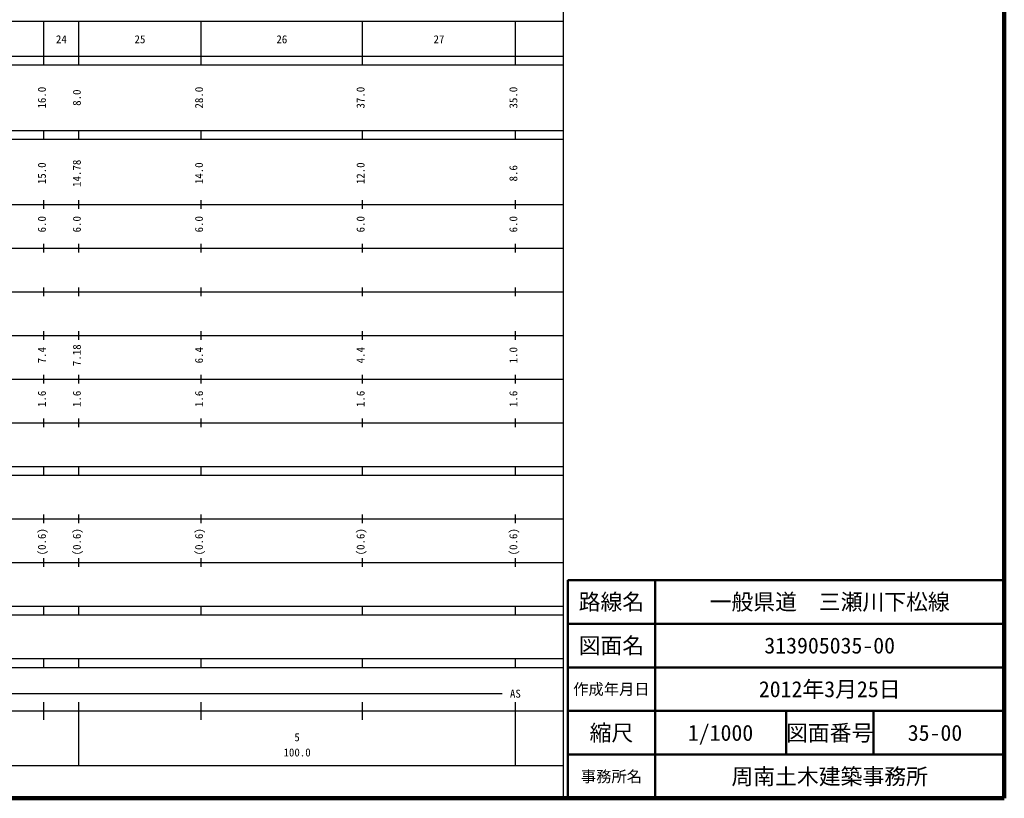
# Model space of a CAD drawing. Units: millimetres on the paper, enlarged 1000 times. Extents: x 16282 to 680000, y 20000 to 380000.
# Drawn here: x 454455 to 680000, y 20000 to 198357 of the extents above; entities that cross this region are included whole.
import ezdxf
from ezdxf.enums import TextEntityAlignment as Align

# ---------------------------------------------------------------- set-up
doc = ezdxf.new("R2010")
doc.units = ezdxf.units.MM
doc.header["$LTSCALE"] = 1000
for name, color, linetype, lineweight in [('M-TTL', 2, 'Continuous', 140), ('M-TTL-BAND', 7, 'Continuous', 25), ('M-TTL-FRAM', 2, 'Continuous', 50), ('M-TTL-LINE', 7, 'Continuous', 50)]:
    doc.layers.add(name, color=color, linetype=linetype, lineweight=lineweight)
doc.layers.add('M-TTL-TXT', color=7, linetype='Continuous')
doc.styles.add('ＭＳ ゴシック', font='')
doc.styles.get('ＭＳ ゴシック').set_extended_font_data('MS Gothic')

msp = doc.modelspace()

# ---------------------------------------------------------------- linework, layer by layer
at = {"layer": 'M-TTL'}
for p, q in [((680000, 20000), (680000, 380000)), ((40000, 20000), (680000, 20000))]:
    msp.add_line(p, q, dxfattribs=at)
at = {"layer": 'M-TTL-BAND'}
for p, q in [((579000, 20000), (579000, 370000)), ((68000, 198000), (579000, 198000)), ((460000, 188000), (460000, 198000)), ((468000, 188000), (468000, 198000)), ((496000, 188000), (496000, 198000)), ((533000, 188000), (533000, 198000)), ((568000, 188000), (568000, 198000)), ((40000, 190000), (579000, 190000)), ((40000, 188000), (579000, 188000)), ((40000, 173000), (579000, 173000)), ((460000, 171000), (460000, 173000)), ((468000, 171000), (468000, 173000)), ((496000, 171000), (496000, 173000)), ((533000, 171000), (533000, 173000)), ((568000, 171000), (568000, 173000)), ((40000, 171000), (579000, 171000)), ((40000, 156000), (579000, 156000)), ((460000, 155000), (460000, 157000)), ((468000, 155000), (468000, 157000)), ((496000, 155000), (496000, 157000)), ((533000, 155000), (533000, 157000)), ((568000, 155000), (568000, 157000)), ((460000, 145000), (460000, 147000)), ((468000, 145000), (468000, 147000)), ((496000, 145000), (496000, 147000)), ((533000, 145000), (533000, 147000)), ((568000, 145000), (568000, 147000)), ((46000, 146000), (579000, 146000)), ((52000, 136000), (579000, 136000)), ((460000, 135000), (460000, 137000)), ((468000, 135000), (468000, 137000)), ((496000, 135000), (496000, 137000)), ((533000, 135000), (533000, 137000)), ((568000, 135000), (568000, 137000)), ((460000, 125000), (460000, 127000)), ((468000, 125000), (468000, 127000)), ((496000, 125000), (496000, 127000)), ((533000, 125000), (533000, 127000)), ((568000, 125000), (568000, 127000)), ((46000, 126000), (579000, 126000)), ((52000, 116000), (579000, 116000)), ((460000, 115000), (460000, 117000)), ((468000, 115000), (468000, 117000)), ((496000, 115000), (496000, 117000)), ((533000, 115000), (533000, 117000)), ((568000, 115000), (568000, 117000)), ((460000, 105000), (460000, 107000)), ((468000, 105000), (468000, 107000)), ((496000, 105000), (496000, 107000)), ((533000, 105000), (533000, 107000)), ((568000, 105000), (568000, 107000)), ((46000, 106000), (579000, 106000)), ((40000, 96000), (579000, 96000)), ((460000, 94000), (460000, 96000)), ((468000, 94000), (468000, 96000)), ((496000, 94000), (496000, 96000)), ((533000, 94000), (533000, 96000)), ((568000, 94000), (568000, 96000)), ((40000, 94000), (579000, 94000)), ((49000, 84000), (579000, 84000)), ((460000, 83000), (460000, 85000)), ((468000, 83000), (468000, 85000)), ((496000, 83000), (496000, 85000)), ((533000, 83000), (533000, 85000)), ((568000, 83000), (568000, 85000)), ((460000, 73000), (460000, 75000)), ((468000, 73000), (468000, 75000)), ((496000, 73000), (496000, 75000)), ((533000, 73000), (533000, 75000)), ((568000, 73000), (568000, 75000)), ((40000, 74000), (579000, 74000)), ((40000, 64000), (579000, 64000)), ((460000, 62000), (460000, 64000)), ((468000, 62000), (468000, 64000)), ((496000, 62000), (496000, 64000)), ((533000, 62000), (533000, 64000)), ((568000, 62000), (568000, 64000)), ((40000, 62000), (579000, 62000)), ((40000, 52000), (579000, 52000)), ((460000, 50000), (460000, 52000)), ((468000, 50000), (468000, 52000)), ((496000, 50000), (496000, 52000)), ((533000, 50000), (533000, 52000)), ((568000, 50000), (568000, 52000)), ((40000, 50000), (579000, 50000)), ((71000, 44000), (565000, 44000)), ((460000, 38000), (460000, 42000)), ((468000, 27500), (468000, 42000)), ((496000, 38000), (496000, 42000)), ((533000, 38000), (533000, 42000)), ((568000, 27500), (568000, 42000)), ((40000, 40000), (579000, 40000)), ((68000, 27500), (579000, 27500))]:
    msp.add_line(p, q, dxfattribs=at)
at = {"layer": 'M-TTL-FRAM'}
for p, q in [((680000, 70000), (580000, 70000)), ((580000, 70000), (580000, 20000))]:
    msp.add_line(p, q, dxfattribs=at)
at = {"layer": 'M-TTL-LINE'}
for p, q in [((600000, 70000), (600000, 20000)), ((680000, 60000), (580000, 60000)), ((680000, 50000), (580000, 50000)), ((680000, 40000), (580000, 40000)), ((630000, 40000), (630000, 30000)), ((650000, 40000), (650000, 30000)), ((680000, 30000), (580000, 30000))]:
    msp.add_line(p, q, dxfattribs=at)

# ---------------------------------------------------------------- texts
at = {"layer": 'M-TTL-BAND', "style": 'ＭＳ ゴシック'}
for s, p in [('24', (464000, 192405)), ('25', (482000, 192405)), ('26', (514500, 192405)), ('27', (550500, 192405)), ('AS', (568000, 42500)), ('5', (518000, 32523)), ('100.0', (518000, 29033))]:
    msp.add_text(s, height=1833, dxfattribs=at).set_placement(p, align=Align.BOTTOM_CENTER)
for s, p in [('16.0', (461000, 180500)), ('28.0', (497000, 180500)), ('37.0', (534000, 180500)), ('35.0', (569000, 180500)), ('8.0', (469000, 180500)), ('15.0', (461000, 163174)), ('14.78', (469000, 163174)), ('14.0', (497000, 163174)), ('12.0', (534000, 163174)), ('8.6', (569000, 163174)), ('6.0', (461000, 151500)), ('6.0', (469000, 151500)), ('6.0', (497000, 151500)), ('6.0', (534000, 151500)), ('6.0', (569000, 151500)), ('7.4', (461000, 121500)), ('7.18', (469000, 121500)), ('6.4', (497000, 121500)), ('4.4', (534000, 121500)), ('1.0', (569000, 121500)), ('1.6', (461000, 111500)), ('1.6', (469000, 111500)), ('1.6', (497000, 111500)), ('1.6', (534000, 111500)), ('1.6', (569000, 111500)), ('(0.6)', (461000, 78764)), ('(0.6)', (469000, 78764)), ('(0.6)', (497000, 78764)), ('(0.6)', (534000, 78764)), ('(0.6)', (569000, 78764))]:
    msp.add_text(s, height=1833, rotation=90, dxfattribs=at).set_placement(p, align=Align.BOTTOM_CENTER)
at = {"layer": 'M-TTL-TXT', "style": 'ＭＳ ゴシック'}
for s, height, p in [('路線名', 3666, (590000, 65000)), ('路線名', 3666, (590000, 65000)), ('一般県道\u3000三瀬川下松線', 3666, (640000, 65000)), ('図面名', 3666, (590000, 55000)), ('図面名', 3666, (590000, 55000)), ('313905035-00', 3666, (640000, 55000)), ('2012年3月25日', 3666, (640000, 45000)), ('作成年月日', 2566, (590000, 45000)), ('作成年月日', 2566, (590000, 45000)), ('縮尺', 3666, (590000, 35000)), ('縮尺', 3666, (590000, 35000)), ('1/1000', 3666, (615000, 35000)), ('図面番号', 3666, (640000, 35000)), ('図面番号', 3666, (640000, 35000)), ('35-00', 3666, (664125, 35000)), ('周南土木建築事務所', 3666, (640000, 25000)), ('事務所名', 2566, (590000, 25000)), ('事務所名', 2566, (590000, 25000))]:
    msp.add_text(s, height=height, dxfattribs=at).set_placement(p, align=Align.MIDDLE_CENTER)

doc.saveas('drawing.dxf')
